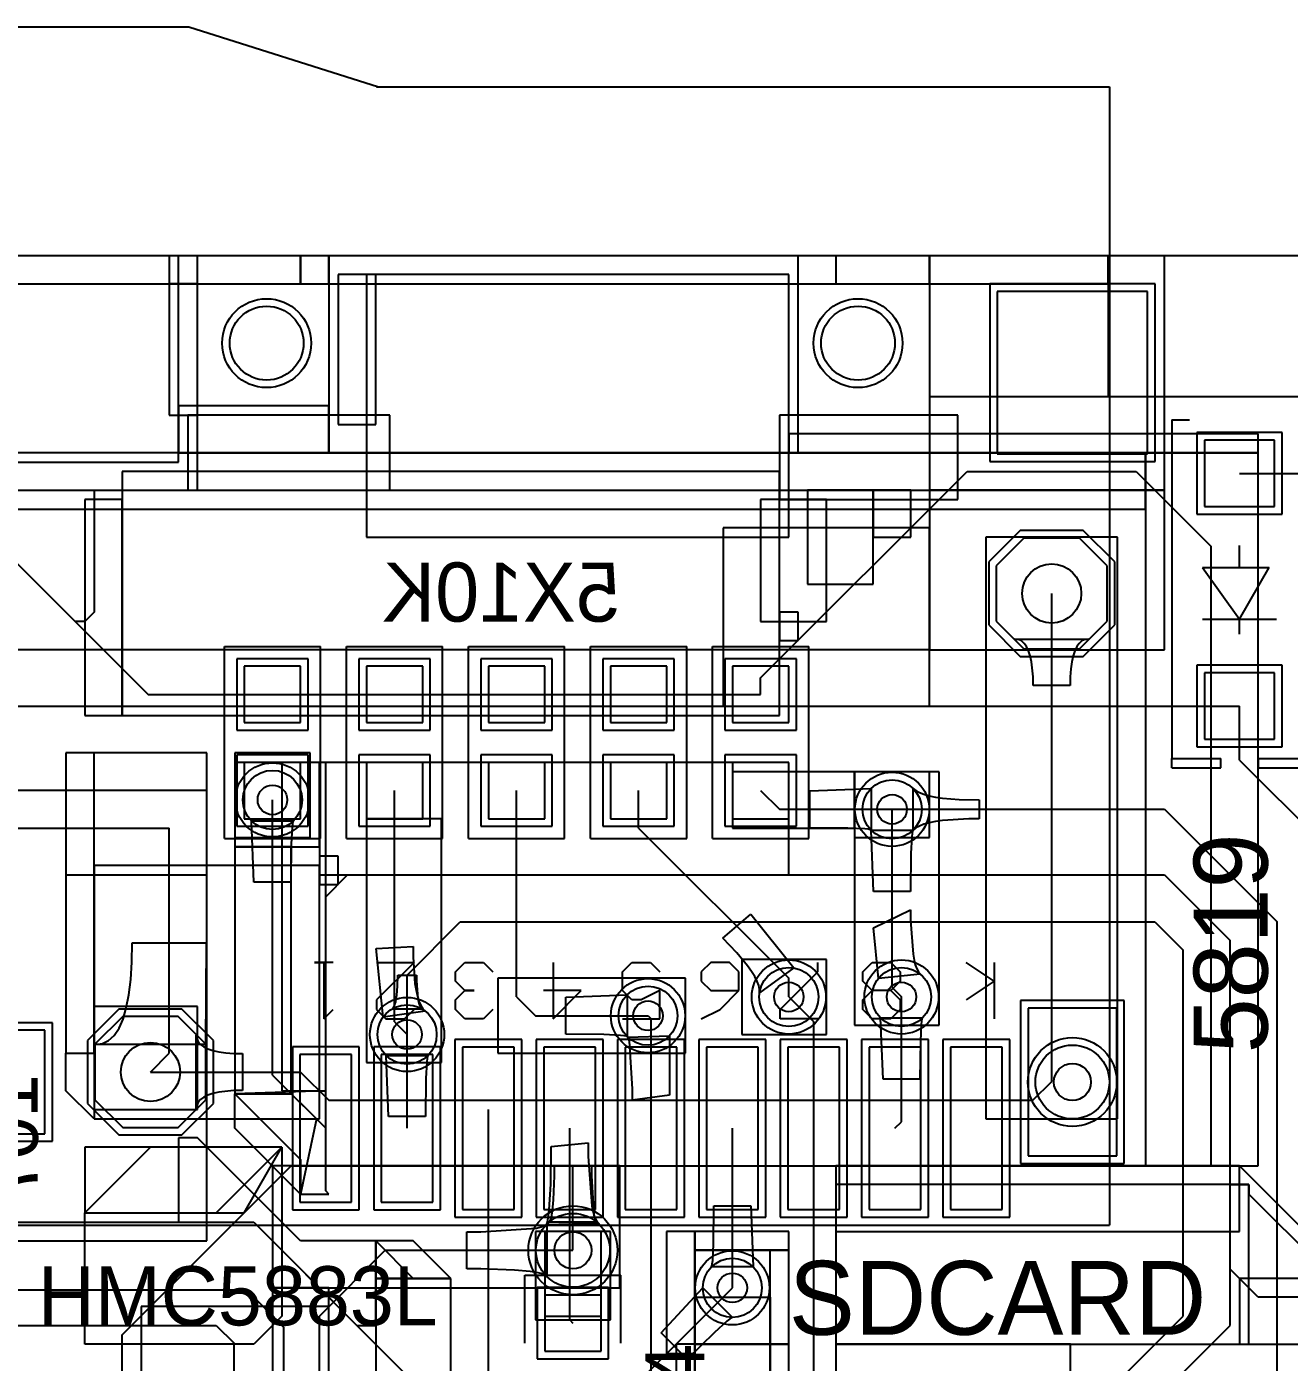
# Model space of a CAD drawing. Header units: millimetres. Extents: x 57.6 to 115.3, y 47.5 to 119.3.
# Drawn here: x 76.05 to 93.13, y 101.23 to 119.3 of the extents above; entities that cross this region are included whole.
import ezdxf

# ---------------------------------------------------------------- set-up
doc = ezdxf.new("R2010")
doc.units = ezdxf.units.MM
for name, color, linetype in [('BottomLayer', 5, 'Continuous'), ('BottomOverlay', 54, 'Continuous'), ('BottomSolder', 6, 'Continuous'), ('PadHoleLayer', 156, 'Continuous'), ('TopLayer', 1, 'Continuous'), ('TopOverlay', 2, 'Continuous'), ('TopSolder', 216, 'Continuous'), ('ViaHoleLayer', 16, 'Continuous')]:
    doc.layers.add(name, color=color, linetype=linetype)

msp = doc.modelspace()

# ---------------------------------------------------------------- linework, layer by layer
at = {"layer": 'BottomLayer'}
for p, q in [((78.105, 116.205), (74.422, 116.205)), ((77.978, 116.205), (77.978, 115.824)), ((80.137, 116.205), (77.978, 116.205)), ((78.105, 113.411), (78.105, 116.205)), ((80.137, 116.205), (80.137, 113.538)), ((86.487, 116.205), (80.137, 116.205)), ((80.137, 115.824), (80.137, 116.205)), ((86.487, 113.538), (86.487, 116.205)), ((86.995, 116.205), (86.995, 115.824)), ((88.265, 116.205), (86.995, 116.205)), ((88.265, 116.205), (88.265, 114.3)), ((93.345, 116.205), (88.265, 116.205)), ((88.265, 115.824), (88.265, 116.205)), ((72.263, 115.697), (77.694, 110.266)), ((77.978, 115.824), (80.137, 115.824)), ((77.978, 115.824), (77.978, 114.046)), ((78.359, 115.824), (77.978, 115.824)), ((78.359, 114.046), (78.359, 115.824)), ((86.995, 115.824), (88.265, 115.824)), ((88.265, 114.3), (93.345, 114.3)), ((78.105, 114.173), (78.105, 113.538)), ((80.137, 114.173), (78.105, 114.173)), ((80.137, 113.538), (80.137, 114.173)), ((77.978, 114.046), (78.359, 114.046)), ((86.36, 113.792), (86.36, 113.538)), ((92.71, 113.792), (86.36, 113.792)), ((92.71, 113.538), (92.71, 113.792)), ((91.186, 113.538), (74.93, 113.538)), ((78.105, 113.538), (80.137, 113.538)), ((80.137, 113.538), (86.487, 113.538)), ((86.36, 113.538), (92.71, 113.538)), ((91.186, 113.538), (91.186, 103.886)), ((92.71, 113.538), (91.186, 113.538)), ((91.186, 112.776), (91.186, 113.538)), ((92.71, 103.886), (92.71, 113.538)), ((74.422, 113.411), (78.105, 113.411)), ((77.343, 113.284), (77.343, 109.982)), ((86.233, 113.284), (77.343, 113.284)), ((85.979, 110.49), (88.773, 113.284)), ((86.233, 109.982), (86.233, 113.284)), ((88.773, 113.284), (91.059, 113.284)), ((91.059, 113.284), (92.075, 112.268)), ((75.311, 113.03), (76.962, 113.03)), ((76.962, 113.03), (76.962, 111.379)), ((86.614, 113.03), (86.614, 111.76)), ((87.503, 113.03), (86.614, 113.03)), ((87.503, 111.76), (87.503, 113.03)), ((87.503, 113.03), (87.503, 112.395)), ((88.011, 113.03), (87.503, 113.03)), ((88.011, 112.395), (88.011, 113.03)), ((76.708, 111.252), (75.057, 112.903)), ((76.835, 112.903), (76.835, 109.982)), ((77.343, 112.903), (76.835, 112.903)), ((77.343, 109.982), (77.343, 112.903)), ((85.979, 112.903), (85.979, 111.252)), ((86.868, 112.903), (85.979, 112.903)), ((86.868, 111.252), (86.868, 112.903)), ((74.93, 112.776), (91.186, 112.776)), ((85.471, 112.522), (85.471, 110.109)), ((88.265, 112.522), (85.471, 112.522)), ((88.265, 110.109), (88.265, 112.522)), ((87.503, 112.395), (88.011, 112.395)), ((89.027, 112.395), (89.027, 104.521)), ((90.805, 112.395), (89.027, 112.395)), ((89.541, 112.383), (89.166, 112.008)), ((90.291, 112.383), (89.541, 112.383)), ((90.666, 112.008), (90.291, 112.383)), ((90.805, 104.521), (90.805, 112.395)), ((92.075, 103.886), (92.075, 112.268)), ((89.166, 112.008), (89.166, 111.258)), ((90.666, 111.258), (90.666, 112.008)), ((86.614, 111.76), (87.503, 111.76)), ((89.916, 105.029), (89.916, 111.633)), ((76.962, 111.379), (76.835, 111.252)), ((86.233, 111.379), (86.233, 110.998)), ((86.487, 111.379), (86.233, 111.379)), ((86.487, 110.998), (86.487, 111.379)), ((76.835, 111.252), (76.708, 111.252)), ((85.979, 111.252), (86.868, 111.252)), ((89.166, 111.258), (89.541, 110.883)), ((90.291, 110.883), (90.666, 111.258)), ((86.233, 110.998), (86.487, 110.998)), ((89.465, 111.009), (89.418, 111.015)), ((89.418, 111.015), (90.414, 111.015)), ((89.507, 110.99), (89.465, 111.009)), ((89.545, 110.958), (89.507, 110.99)), ((90.325, 110.99), (90.287, 110.958)), ((90.367, 111.009), (90.325, 110.99)), ((90.414, 111.015), (90.367, 111.009)), ((89.541, 110.883), (90.291, 110.883)), ((89.577, 110.914), (89.545, 110.958)), ((89.604, 110.858), (89.577, 110.914)), ((89.626, 110.789), (89.604, 110.858)), ((90.228, 110.858), (90.206, 110.789)), ((90.255, 110.914), (90.228, 110.858)), ((90.287, 110.958), (90.255, 110.914)), ((79.756, 110.647), (78.994, 110.647)), ((78.994, 110.647), (78.994, 109.885)), ((79.756, 109.885), (79.756, 110.647)), ((81.407, 110.647), (80.645, 110.647)), ((80.645, 110.647), (80.645, 109.885)), ((81.407, 109.885), (81.407, 110.647)), ((83.058, 110.647), (82.296, 110.647)), ((82.296, 110.647), (82.296, 109.885)), ((83.058, 109.885), (83.058, 110.647)), ((84.709, 110.647), (83.947, 110.647)), ((83.947, 110.647), (83.947, 109.885)), ((84.709, 109.885), (84.709, 110.647)), ((86.36, 110.647), (85.598, 110.647)), ((85.598, 110.647), (85.598, 109.885)), ((86.36, 109.885), (86.36, 110.647)), ((89.644, 110.707), (89.626, 110.789)), ((89.664, 110.506), (89.644, 110.707)), ((90.188, 110.707), (90.176, 110.613)), ((90.206, 110.789), (90.188, 110.707)), ((85.979, 110.266), (85.979, 110.49)), ((89.666, 110.386), (89.664, 110.506)), ((90.168, 110.506), (90.166, 110.386)), ((90.176, 110.613), (90.168, 110.506)), ((77.694, 110.266), (79.375, 110.266)), ((79.375, 110.266), (81.026, 110.266)), ((81.026, 110.266), (82.677, 110.266)), ((82.677, 110.266), (84.328, 110.266)), ((84.328, 110.266), (85.979, 110.266)), ((90.166, 110.386), (89.666, 110.386)), ((85.471, 110.109), (88.265, 110.109)), ((76.835, 109.982), (77.343, 109.982)), ((77.343, 109.982), (86.233, 109.982)), ((78.994, 109.885), (79.756, 109.885)), ((80.645, 109.885), (81.407, 109.885)), ((82.296, 109.885), (83.058, 109.885)), ((83.947, 109.885), (84.709, 109.885)), ((85.598, 109.885), (86.36, 109.885)), ((76.581, 109.474), (76.581, 105.41)), ((76.962, 109.474), (76.581, 109.474)), ((76.581, 109.474), (76.581, 107.823)), ((78.486, 109.474), (76.581, 109.474)), ((76.962, 105.41), (76.962, 109.474)), ((78.486, 107.823), (78.486, 109.474)), ((78.867, 109.474), (78.867, 108.331)), ((79.883, 109.474), (78.867, 109.474)), ((79.883, 108.331), (79.883, 109.474)), ((79.756, 109.347), (78.994, 109.347)), ((78.994, 109.347), (78.994, 108.585)), ((79.756, 108.585), (79.756, 109.347)), ((81.407, 109.347), (80.645, 109.347)), ((80.645, 109.347), (80.645, 108.585)), ((81.407, 108.585), (81.407, 109.347)), ((83.058, 109.347), (82.296, 109.347)), ((82.296, 109.347), (82.296, 108.585)), ((83.058, 108.585), (83.058, 109.347)), ((84.709, 109.347), (83.947, 109.347)), ((83.947, 109.347), (83.947, 108.585)), ((84.709, 108.585), (84.709, 109.347)), ((86.36, 109.347), (85.598, 109.347)), ((85.598, 109.347), (85.598, 108.585)), ((85.598, 109.22), (85.598, 108.458)), ((87.249, 109.22), (85.598, 109.22)), ((86.36, 108.585), (86.36, 109.347)), ((87.249, 109.22), (87.249, 105.791)), ((88.392, 109.22), (87.249, 109.22)), ((87.249, 108.458), (87.249, 109.22)), ((88.392, 105.791), (88.392, 109.22)), ((81.026, 105.834), (81.026, 108.966)), ((82.677, 106.172), (82.677, 108.966)), ((84.328, 108.458), (84.328, 108.966)), ((85.979, 108.966), (86.233, 108.712)), ((86.645, 108.962), (87.474, 108.995)), ((86.645, 108.462), (86.645, 108.962)), ((87.474, 108.995), (87.474, 108.429)), ((86.233, 108.712), (87.757, 108.712)), ((87.757, 106.299), (87.757, 108.712)), ((78.994, 108.585), (79.756, 108.585)), ((80.645, 108.585), (80.645, 105.283)), ((81.661, 108.585), (80.645, 108.585)), ((80.645, 108.585), (81.407, 108.585)), ((81.661, 105.283), (81.661, 108.585)), ((82.296, 108.585), (83.058, 108.585)), ((83.947, 108.585), (84.709, 108.585)), ((84.328, 108.458), (86.36, 106.426)), ((85.598, 108.585), (86.36, 108.585)), ((85.598, 108.458), (87.249, 108.458)), ((87.16, 108.457), (86.645, 108.462)), ((78.867, 108.331), (79.883, 108.331)), ((87.386, 108.446), (87.16, 108.457)), ((87.431, 108.441), (87.386, 108.446)), ((87.46, 108.435), (87.431, 108.441)), ((87.474, 108.429), (87.46, 108.435)), ((87.507, 107.6), (87.474, 108.429)), ((87.474, 108.429), (88.04, 108.429)), ((88.023, 108.341), (88.012, 108.115)), ((88.028, 108.386), (88.023, 108.341)), ((88.034, 108.415), (88.028, 108.386)), ((88.04, 108.429), (88.034, 108.415)), ((88.012, 108.115), (88.007, 107.6)), ((76.962, 107.95), (76.962, 104.521)), ((80.01, 107.95), (76.962, 107.95)), ((80.01, 104.521), (80.01, 107.95)), ((76.581, 107.823), (78.486, 107.823)), ((88.007, 107.6), (87.507, 107.6)), ((85.466, 106.966), (85.845, 107.294)), ((85.845, 107.294), (86.426, 106.566)), ((87.507, 107.106), (88.007, 107.353)), ((88.007, 107.353), (88.008, 107.206)), ((88.008, 107.206), (88.04, 106.753)), ((87.571, 106.421), (87.507, 107.106)), ((80.776, 106.826), (81.276, 106.856)), ((81.276, 106.856), (81.278, 106.712)), ((85.655, 106.768), (85.466, 106.966)), ((80.872, 105.899), (80.776, 106.826)), ((81.278, 106.712), (81.302, 106.356)), ((85.799, 106.595), (85.655, 106.768)), ((85.725, 106.68), (85.725, 105.664)), ((86.868, 106.68), (85.725, 106.68)), ((86.868, 105.664), (86.868, 106.68)), ((88.04, 106.753), (88.054, 106.672)), ((88.054, 106.672), (88.071, 106.605)), ((85.854, 106.518), (85.799, 106.595)), ((85.899, 106.447), (85.854, 106.518)), ((86.426, 106.566), (85.964, 106.228)), ((88.137, 106.482), (87.571, 106.421)), ((88.071, 106.605), (88.09, 106.551)), ((88.09, 106.551), (88.112, 106.51)), ((88.112, 106.51), (88.137, 106.482)), ((81.302, 106.356), (81.317, 106.263)), ((82.423, 106.426), (82.423, 105.41)), ((84.963, 106.426), (82.423, 106.426)), ((84.963, 105.41), (84.963, 106.426)), ((85.932, 106.383), (85.899, 106.447)), ((85.954, 106.325), (85.932, 106.383)), ((85.964, 106.273), (85.954, 106.325)), ((86.36, 106.172), (86.36, 106.426)), ((87.757, 106.299), (87.884, 106.172)), ((81.317, 106.263), (81.335, 106.181)), ((81.335, 106.181), (81.356, 106.113)), ((81.356, 106.113), (81.38, 106.057)), ((82.677, 106.172), (82.931, 105.918)), ((83.343, 106.168), (84.172, 106.201)), ((83.343, 105.668), (83.343, 106.168)), ((84.172, 106.201), (84.172, 105.635)), ((85.964, 106.228), (85.964, 106.273)), ((76.962, 106.045), (76.962, 104.648)), ((78.359, 106.045), (76.962, 106.045)), ((78.359, 104.648), (78.359, 106.045)), ((81.439, 105.982), (80.872, 105.899)), ((81.38, 106.057), (81.408, 106.013)), ((81.408, 106.013), (81.439, 105.982)), ((77.349, 105.906), (76.974, 105.531)), ((78.099, 105.906), (77.349, 105.906)), ((78.474, 105.531), (78.099, 105.906)), ((81.026, 105.834), (81.196, 105.664)), ((82.931, 105.918), (84.455, 105.918)), ((87.249, 105.791), (88.392, 105.791)), ((78.344, 104.656), (78.344, 105.656)), ((78.344, 105.656), (78.351, 105.608)), ((78.351, 105.608), (78.369, 105.566)), ((78.369, 105.566), (78.401, 105.528)), ((83.858, 105.663), (83.343, 105.668)), ((84.084, 105.652), (83.858, 105.663)), ((84.129, 105.647), (84.084, 105.652)), ((84.158, 105.641), (84.129, 105.647)), ((84.172, 105.635), (84.158, 105.641)), ((85.725, 105.664), (86.868, 105.664)), ((76.581, 105.41), (76.962, 105.41)), ((76.581, 104.902), (76.581, 105.41)), ((76.581, 105.41), (76.962, 105.41)), ((76.962, 105.41), (76.962, 104.521)), ((76.974, 105.531), (76.974, 104.781)), ((78.401, 105.528), (78.445, 105.496)), ((78.445, 105.496), (78.501, 105.468)), ((78.474, 104.781), (78.474, 105.531)), ((78.501, 105.468), (78.57, 105.446)), ((78.57, 105.446), (78.651, 105.428)), ((78.651, 105.428), (78.745, 105.416)), ((78.745, 105.416), (78.852, 105.408)), ((78.852, 105.408), (78.971, 105.406)), ((78.971, 105.406), (78.971, 104.906)), ((82.423, 105.41), (84.963, 105.41)), ((80.645, 105.283), (81.661, 105.283)), ((77.724, 105.156), (79.756, 105.156)), ((79.756, 105.156), (80.137, 104.775)), ((89.662, 104.775), (89.916, 105.029)), ((76.962, 104.521), (76.581, 104.902)), ((78.501, 104.844), (78.445, 104.816)), ((78.57, 104.866), (78.501, 104.844)), ((78.651, 104.884), (78.57, 104.866)), ((78.852, 104.904), (78.651, 104.884)), ((78.971, 104.906), (78.852, 104.904)), ((76.974, 104.781), (77.349, 104.406)), ((78.099, 104.406), (78.474, 104.781)), ((78.351, 104.704), (78.344, 104.656)), ((78.369, 104.746), (78.351, 104.704)), ((78.401, 104.784), (78.369, 104.746)), ((78.445, 104.816), (78.401, 104.784)), ((80.137, 104.775), (89.662, 104.775)), ((76.962, 104.648), (78.359, 104.648)), ((76.962, 104.521), (80.01, 104.521)), ((89.027, 104.521), (90.805, 104.521)), ((77.349, 104.406), (78.099, 104.406)), ((77.724, 104.14), (76.835, 103.251)), ((76.835, 103.251), (77.724, 104.14)), ((77.724, 104.14), (76.835, 104.14)), ((76.835, 104.14), (76.835, 103.251)), ((79.502, 104.14), (77.724, 104.14)), ((78.613, 103.251), (79.502, 104.14)), ((78.994, 103.251), (79.502, 104.14)), ((79.502, 104.14), (79.502, 101.854)), ((77.343, 101.6), (79.629, 103.886)), ((79.375, 103.886), (79.375, 102.235)), ((84.074, 103.886), (79.375, 103.886)), ((79.629, 103.886), (83.439, 103.886)), ((83.188, 103.752), (83.189, 103.886)), ((83.189, 103.886), (83.689, 103.886)), ((83.439, 102.743), (83.439, 103.886)), ((83.439, 103.886), (92.075, 103.886)), ((83.689, 103.886), (83.69, 103.752)), ((84.074, 102.235), (84.074, 103.886)), ((86.995, 103.886), (86.995, 102.997)), ((92.456, 103.886), (86.995, 103.886)), ((91.186, 103.886), (92.71, 103.886)), ((92.075, 103.886), (92.456, 103.886)), ((92.456, 103.886), (93.98, 102.362)), ((92.456, 102.997), (92.456, 103.886)), ((83.178, 103.428), (83.188, 103.752)), ((83.69, 103.752), (83.724, 103.22)), ((86.995, 103.632), (86.995, 101.473)), ((92.583, 103.632), (86.995, 103.632)), ((92.329, 103.632), (92.583, 103.632)), ((92.329, 102.489), (92.329, 103.632)), ((92.583, 101.473), (92.583, 103.632)), ((92.583, 103.632), (92.583, 103.505)), ((83.163, 103.276), (83.178, 103.428)), ((92.583, 103.505), (93.599, 102.489)), ((76.835, 101.473), (76.835, 103.251)), ((76.835, 103.251), (78.613, 103.251)), ((76.835, 103.251), (78.994, 103.251)), ((83.143, 103.176), (83.154, 103.22)), ((83.154, 103.22), (83.163, 103.276)), ((83.724, 103.22), (83.735, 103.176)), ((82.192, 102.994), (82.945, 103.044)), ((82.945, 103.044), (83.009, 103.059)), ((83.009, 103.059), (83.056, 103.077)), ((83.056, 103.077), (83.086, 103.097)), ((83.086, 103.097), (83.086, 102.389)), ((83.117, 103.126), (83.131, 103.144)), ((83.761, 103.126), (83.117, 103.126)), ((83.131, 103.144), (83.143, 103.176)), ((83.735, 103.176), (83.747, 103.144)), ((83.747, 103.144), (83.761, 103.126)), ((82.006, 102.993), (82.192, 102.994)), ((82.006, 102.493), (82.006, 102.993)), ((84.707, 102.997), (84.707, 101.346)), ((85.09, 102.997), (84.707, 102.997)), ((85.09, 102.997), (85.09, 102.743)), ((86.36, 102.997), (85.09, 102.997)), ((85.09, 101.346), (85.09, 102.997)), ((86.36, 102.743), (86.36, 102.997)), ((86.995, 102.997), (92.456, 102.997)), ((80.01, 101.854), (80.899, 102.743)), ((80.899, 102.743), (83.439, 102.743)), ((85.09, 102.743), (85.09, 101.473)), ((86.36, 102.743), (85.09, 102.743)), ((85.09, 102.743), (86.36, 102.743)), ((86.36, 101.473), (86.36, 102.743)), ((82.192, 102.492), (82.006, 102.493)), ((82.647, 102.476), (82.192, 102.492)), ((82.863, 102.456), (82.647, 102.476)), ((82.945, 102.442), (82.863, 102.456)), ((83.009, 102.427), (82.945, 102.442)), ((83.056, 102.409), (83.009, 102.427)), ((83.086, 102.389), (83.056, 102.409)), ((92.71, 102.108), (92.329, 102.489)), ((92.456, 102.362), (92.456, 101.473)), ((94.869, 102.362), (92.456, 102.362)), ((79.375, 102.235), (79.375, 97.79)), ((80.137, 102.235), (79.375, 102.235)), ((79.375, 102.235), (84.074, 102.235)), ((80.137, 97.79), (80.137, 102.235)), ((83.439, 100.078), (85.596, 102.235)), ((84.633, 101.625), (85.196, 102.235)), ((85.196, 102.235), (85.596, 101.835)), ((77.597, 101.981), (77.597, 97.79)), ((80.137, 101.981), (77.597, 101.981)), ((80.137, 97.79), (80.137, 101.981)), ((93.599, 102.108), (92.71, 102.108)), ((79.502, 101.854), (79.121, 101.473)), ((80.01, 99.187), (80.01, 101.854)), ((85.522, 101.784), (85.354, 101.632)), ((85.557, 101.812), (85.522, 101.784)), ((85.582, 101.829), (85.557, 101.812)), ((85.596, 101.835), (85.582, 101.829)), ((77.343, 94.615), (77.343, 101.6)), ((84.986, 101.272), (84.633, 101.625)), ((85.354, 101.632), (84.986, 101.272)), ((79.121, 101.473), (76.835, 101.473)), ((84.836, 101.473), (84.836, 98.425)), ((86.36, 101.473), (84.836, 101.473)), ((85.09, 101.473), (86.36, 101.473)), ((86.36, 98.425), (86.36, 101.473)), ((86.995, 101.473), (92.583, 101.473)), ((86.995, 101.473), (86.995, 93.345)), ((90.17, 101.473), (86.995, 101.473)), ((90.17, 93.345), (90.17, 101.473)), ((92.456, 101.473), (94.869, 101.473)), ((84.707, 101.346), (85.09, 101.346))]:
    msp.add_line(p, q, dxfattribs=at)
for centre, radius in [((79.296, 115.021), 0.5), ((87.296, 115.021), 0.5), ((79.375, 108.839), 0.4), ((87.757, 108.712), 0.4), ((86.36, 106.172), 0.4), ((87.884, 106.172), 0.4), ((84.455, 105.918), 0.4), ((81.196, 105.664), 0.4), ((90.196, 105.021), 0.5), ((83.439, 102.743), 0.5), ((85.596, 102.235), 0.4)]:
    msp.add_circle(centre, radius, dxfattribs=at)
at = {"layer": 'BottomOverlay'}
for p, q in [((78.725, 108.316), (78.725, 110.916)), ((78.725, 110.916), (80.025, 110.916)), ((80.025, 108.316), (80.025, 110.916)), ((80.376, 108.316), (80.376, 110.916)), ((80.376, 110.916), (81.676, 110.916)), ((81.676, 108.316), (81.676, 110.916)), ((82.027, 108.316), (82.027, 110.916)), ((82.027, 110.916), (83.327, 110.916)), ((83.327, 108.316), (83.327, 110.916)), ((83.678, 108.316), (83.678, 110.916)), ((83.678, 110.916), (84.978, 110.916)), ((84.978, 108.316), (84.978, 110.916)), ((85.329, 108.316), (85.329, 110.916)), ((85.329, 110.916), (86.629, 110.916)), ((86.629, 108.316), (86.629, 110.916)), ((78.725, 108.316), (80.025, 108.316)), ((80.376, 108.316), (81.676, 108.316)), ((82.027, 108.316), (83.327, 108.316)), ((83.678, 108.316), (84.978, 108.316)), ((85.329, 108.316), (86.629, 108.316))]:
    msp.add_line(p, q, dxfattribs=at)
at = {"layer": 'BottomSolder'}
for p, q in [((89.49, 112.485), (89.064, 112.059)), ((90.342, 112.485), (89.49, 112.485)), ((90.768, 112.059), (90.342, 112.485)), ((89.064, 112.059), (89.064, 111.207)), ((90.768, 111.207), (90.768, 112.059)), ((89.064, 111.207), (89.49, 110.781)), ((90.342, 110.781), (90.768, 111.207)), ((79.858, 110.749), (78.892, 110.749)), ((78.892, 110.749), (78.892, 109.783)), ((79.858, 109.783), (79.858, 110.749)), ((81.509, 110.749), (80.543, 110.749)), ((80.543, 110.749), (80.543, 109.783)), ((81.509, 109.783), (81.509, 110.749)), ((83.16, 110.749), (82.194, 110.749)), ((82.194, 110.749), (82.194, 109.783)), ((83.16, 109.783), (83.16, 110.749)), ((84.811, 110.749), (83.845, 110.749)), ((83.845, 110.749), (83.845, 109.783)), ((84.811, 109.783), (84.811, 110.749)), ((86.462, 110.749), (85.496, 110.749)), ((85.496, 110.749), (85.496, 109.783)), ((86.462, 109.783), (86.462, 110.749)), ((89.49, 110.781), (90.342, 110.781)), ((78.892, 109.783), (79.858, 109.783)), ((80.543, 109.783), (81.509, 109.783)), ((82.194, 109.783), (83.16, 109.783)), ((83.845, 109.783), (84.811, 109.783)), ((85.496, 109.783), (86.462, 109.783)), ((79.858, 109.449), (78.892, 109.449)), ((78.892, 109.449), (78.892, 108.483)), ((79.858, 108.483), (79.858, 109.449)), ((81.509, 109.449), (80.543, 109.449)), ((80.543, 109.449), (80.543, 108.483)), ((81.509, 108.483), (81.509, 109.449)), ((83.16, 109.449), (82.194, 109.449)), ((82.194, 109.449), (82.194, 108.483)), ((83.16, 108.483), (83.16, 109.449)), ((84.811, 109.449), (83.845, 109.449)), ((83.845, 109.449), (83.845, 108.483)), ((84.811, 108.483), (84.811, 109.449)), ((86.462, 109.449), (85.496, 109.449)), ((85.496, 109.449), (85.496, 108.483)), ((86.462, 108.483), (86.462, 109.449)), ((78.892, 108.483), (79.858, 108.483)), ((80.543, 108.483), (81.509, 108.483)), ((82.194, 108.483), (83.16, 108.483)), ((83.845, 108.483), (84.811, 108.483)), ((85.496, 108.483), (86.462, 108.483)), ((77.298, 106.008), (76.872, 105.582)), ((78.15, 106.008), (77.298, 106.008)), ((78.576, 105.582), (78.15, 106.008)), ((76.872, 105.582), (76.872, 104.73)), ((78.576, 104.73), (78.576, 105.582)), ((76.872, 104.73), (77.298, 104.304)), ((78.15, 104.304), (78.576, 104.73)), ((77.298, 104.304), (78.15, 104.304))]:
    msp.add_line(p, q, dxfattribs=at)
for centre, radius in [((79.296, 115.021), 0.602), ((87.296, 115.021), 0.602), ((79.375, 108.839), 0.502), ((87.757, 108.712), 0.502), ((86.36, 106.172), 0.502), ((87.884, 106.172), 0.502), ((84.455, 105.918), 0.502), ((81.196, 105.664), 0.502), ((90.196, 105.021), 0.602), ((83.439, 102.743), 0.602), ((85.596, 102.235), 0.502)]:
    msp.add_circle(centre, radius, dxfattribs=at)
at = {"layer": 'PadHoleLayer'}
for centre, radius in [((79.296, 115.021), 0.5), ((87.296, 115.021), 0.5), ((89.916, 111.633), 0.4), ((77.724, 105.156), 0.4)]:
    msp.add_circle(centre, radius, dxfattribs=at)
at = {"layer": 'TopLayer'}
for p, q in [((78.359, 116.205), (73.025, 116.205)), ((79.756, 116.205), (73.66, 116.205)), ((78.359, 113.03), (78.359, 116.205)), ((79.756, 116.205), (79.756, 115.824)), ((90.678, 116.205), (79.756, 116.205)), ((79.756, 115.824), (79.756, 116.205)), ((88.265, 116.205), (88.265, 113.03)), ((91.44, 116.205), (88.265, 116.205)), ((90.678, 116.205), (90.678, 114.3)), ((108.585, 116.205), (90.678, 116.205)), ((90.678, 115.824), (90.678, 116.205)), ((91.44, 113.03), (91.44, 116.205)), ((80.264, 115.951), (80.264, 113.919)), ((80.772, 115.951), (80.264, 115.951)), ((80.645, 115.951), (80.645, 112.395)), ((86.36, 115.951), (80.645, 115.951)), ((80.772, 113.919), (80.772, 115.951)), ((86.36, 112.395), (86.36, 115.951)), ((73.66, 115.824), (79.756, 115.824)), ((79.756, 115.824), (90.678, 115.824)), ((91.212, 115.721), (89.18, 115.721)), ((89.18, 115.721), (89.18, 113.521)), ((91.212, 113.521), (91.212, 115.721)), ((90.678, 114.3), (108.585, 114.3)), ((78.232, 114.046), (78.232, 113.03)), ((80.962, 114.046), (78.232, 114.046)), ((80.264, 113.919), (80.772, 113.919)), ((80.962, 113.03), (80.962, 114.046)), ((86.233, 114.046), (86.233, 112.903)), ((88.646, 114.046), (86.233, 114.046)), ((88.646, 112.903), (88.646, 114.046)), ((91.981, 113.709), (91.981, 112.809)), ((92.931, 113.709), (91.981, 113.709)), ((92.931, 112.809), (92.931, 113.709)), ((89.18, 113.521), (91.212, 113.521)), ((92.456, 113.259), (94.894, 113.259)), ((73.025, 113.03), (78.359, 113.03)), ((73.025, 113.03), (88.265, 113.03)), ((78.232, 113.03), (80.962, 113.03)), ((88.265, 113.03), (91.44, 113.03)), ((88.265, 113.03), (88.265, 110.871)), ((91.44, 113.03), (88.265, 113.03)), ((88.265, 113.03), (88.265, 110.871)), ((91.44, 110.871), (91.44, 113.03)), ((86.233, 112.903), (88.646, 112.903)), ((91.981, 112.809), (92.931, 112.809)), ((80.645, 112.395), (86.36, 112.395)), ((89.541, 112.383), (89.166, 112.008)), ((90.291, 112.383), (89.541, 112.383)), ((90.666, 112.008), (90.291, 112.383)), ((89.166, 112.008), (89.166, 111.258)), ((90.666, 111.258), (90.666, 112.008)), ((89.166, 111.258), (89.541, 110.883)), ((90.291, 110.883), (90.666, 111.258)), ((88.265, 110.871), (73.025, 110.871)), ((88.265, 110.871), (91.44, 110.871)), ((89.541, 110.883), (90.291, 110.883)), ((91.981, 110.559), (91.981, 109.659)), ((92.931, 110.559), (91.981, 110.559)), ((92.931, 109.659), (92.931, 110.559)), ((72.517, 110.109), (92.456, 110.109)), ((92.456, 109.377), (92.456, 110.109)), ((91.981, 109.659), (92.931, 109.659)), ((92.456, 109.377), (93.853, 107.98)), ((78.867, 109.347), (78.867, 108.204)), ((80.01, 109.347), (78.867, 109.347)), ((79.502, 109.347), (79.502, 104.902)), ((80.096, 109.347), (79.502, 109.347)), ((80.01, 108.204), (80.01, 109.347)), ((80.01, 109.347), (80.01, 107.823)), ((86.36, 109.347), (80.01, 109.347)), ((80.096, 104.902), (80.096, 109.347)), ((86.36, 107.823), (86.36, 109.347)), ((87.249, 109.22), (87.249, 108.331)), ((88.265, 109.22), (87.249, 109.22)), ((88.265, 108.331), (88.265, 109.22)), ((78.486, 108.966), (73.025, 108.966)), ((78.486, 102.87), (78.486, 108.966)), ((79.375, 105.115), (79.375, 108.839)), ((88.04, 108.429), (88.04, 108.995)), ((88.04, 108.995), (88.077, 108.965)), ((88.077, 108.965), (88.126, 108.939)), ((88.126, 108.939), (88.186, 108.915)), ((88.186, 108.915), (88.258, 108.895)), ((88.258, 108.895), (88.342, 108.878)), ((88.342, 108.878), (88.437, 108.864)), ((88.437, 108.864), (88.664, 108.845)), ((88.664, 108.845), (88.936, 108.839)), ((88.936, 108.839), (88.936, 108.585)), ((87.757, 108.712), (91.44, 108.712)), ((91.44, 108.712), (92.964, 107.188)), ((73.914, 108.458), (77.978, 108.458)), ((77.978, 105.41), (77.978, 108.458)), ((79.125, 107.727), (79.092, 108.556)), ((79.092, 108.556), (79.658, 108.556)), ((79.641, 108.468), (79.63, 108.242)), ((79.646, 108.513), (79.641, 108.468)), ((79.652, 108.542), (79.646, 108.513)), ((79.658, 108.556), (79.652, 108.542)), ((88.077, 108.459), (88.04, 108.429)), ((88.126, 108.485), (88.077, 108.459)), ((88.186, 108.509), (88.126, 108.485)), ((88.258, 108.529), (88.186, 108.509)), ((88.342, 108.546), (88.258, 108.529)), ((88.437, 108.56), (88.342, 108.546)), ((88.794, 108.583), (88.437, 108.56)), ((88.936, 108.585), (88.794, 108.583)), ((87.249, 108.331), (88.265, 108.331)), ((78.867, 108.204), (80.01, 108.204)), ((78.867, 108.204), (78.867, 104.861)), ((79.629, 108.204), (78.867, 108.204)), ((79.63, 108.242), (79.625, 107.727)), ((79.629, 104.861), (79.629, 108.204)), ((80.01, 108.077), (80.01, 107.696)), ((80.264, 108.077), (80.01, 108.077)), ((80.264, 107.696), (80.264, 108.077)), ((80.01, 107.823), (86.36, 107.823)), ((80.096, 107.528), (80.391, 107.823)), ((80.391, 107.823), (91.44, 107.823)), ((91.44, 107.823), (92.329, 106.934)), ((79.625, 107.727), (79.125, 107.727)), ((80.01, 107.696), (80.264, 107.696)), ((80.096, 104.394), (80.096, 107.528)), ((81.196, 106.469), (81.915, 107.188)), ((81.915, 107.188), (91.313, 107.188)), ((91.313, 107.188), (91.694, 106.807)), ((92.964, 99.568), (92.964, 107.188)), ((77.473, 106.642), (77.478, 106.903)), ((77.478, 106.903), (78.478, 106.903)), ((78.478, 106.903), (78.471, 105.53)), ((92.329, 101.727), (92.329, 106.934)), ((91.694, 101.854), (91.694, 106.807)), ((77.458, 106.408), (77.473, 106.642)), ((77.433, 106.202), (77.458, 106.408)), ((81.057, 106.196), (81.066, 106.318)), ((81.066, 106.318), (81.069, 106.469)), ((81.069, 106.469), (81.323, 106.469)), ((81.196, 105.664), (81.196, 106.469)), ((81.323, 106.469), (81.324, 106.39)), ((81.324, 106.39), (81.342, 106.146)), ((77.398, 106.023), (77.433, 106.202)), ((81.042, 106.104), (81.05, 106.146)), ((81.05, 106.146), (81.057, 106.196)), ((81.342, 106.146), (81.35, 106.104)), ((86.36, 106.172), (86.696, 105.836)), ((87.884, 104.482), (87.884, 106.172)), ((77.354, 105.872), (77.398, 106.023)), ((80.993, 106.009), (81.008, 106.022)), ((81.398, 106.009), (80.993, 106.009)), ((81.008, 106.022), (81.021, 106.042)), ((81.021, 106.042), (81.032, 106.069)), ((81.032, 106.069), (81.042, 106.104)), ((81.35, 106.104), (81.36, 106.069)), ((81.36, 106.069), (81.371, 106.042)), ((81.371, 106.042), (81.384, 106.022)), ((81.384, 106.022), (81.398, 106.009)), ((90.796, 106.021), (89.596, 106.021)), ((89.596, 106.021), (89.596, 104.021)), ((90.796, 104.021), (90.796, 106.021)), ((77.349, 105.906), (76.974, 105.531)), ((77.234, 105.652), (77.299, 105.748)), ((77.299, 105.748), (77.354, 105.872)), ((78.099, 105.906), (77.349, 105.906)), ((78.474, 105.531), (78.099, 105.906)), ((84.455, 105.918), (84.496, 105.877)), ((84.496, 104.394), (84.496, 105.877)), ((86.696, 104.394), (86.696, 105.836)), ((87.634, 105.06), (87.601, 105.889)), ((87.601, 105.889), (88.167, 105.889)), ((88.15, 105.801), (88.139, 105.575)), ((88.155, 105.846), (88.15, 105.801)), ((88.161, 105.875), (88.155, 105.846)), ((88.167, 105.889), (88.161, 105.875)), ((76.296, 105.721), (74.696, 105.721)), ((76.296, 104.321), (76.296, 105.721)), ((77.075, 105.542), (77.159, 105.583)), ((77.159, 105.583), (77.234, 105.652)), ((81.196, 104.394), (81.196, 105.664)), ((84.182, 105.626), (84.748, 105.645)), ((84.194, 105.607), (84.182, 105.626)), ((84.205, 105.573), (84.194, 105.607)), ((84.245, 104.927), (84.205, 105.573)), ((84.748, 105.645), (84.746, 104.844)), ((88.139, 105.575), (88.134, 105.06)), ((76.974, 105.531), (76.974, 104.781)), ((76.98, 105.528), (77.075, 105.542)), ((78.471, 105.53), (76.98, 105.528)), ((77.724, 105.156), (77.978, 105.41)), ((78.474, 104.781), (78.474, 105.531)), ((80.446, 105.394), (79.746, 105.394)), ((79.746, 105.394), (79.746, 103.394)), ((80.446, 103.394), (80.446, 105.394)), ((81.546, 105.394), (80.846, 105.394)), ((80.846, 105.394), (80.846, 103.394)), ((81.546, 103.394), (81.546, 105.394)), ((82.646, 105.494), (81.946, 105.494)), ((81.946, 105.494), (81.946, 103.294)), ((82.646, 103.294), (82.646, 105.494)), ((83.746, 105.494), (83.046, 105.494)), ((83.046, 105.494), (83.046, 103.294)), ((83.746, 103.294), (83.746, 105.494)), ((84.846, 105.494), (84.146, 105.494)), ((84.146, 105.494), (84.146, 103.294)), ((84.846, 103.294), (84.846, 105.494)), ((85.946, 105.494), (85.246, 105.494)), ((85.246, 105.494), (85.246, 103.294)), ((85.946, 103.294), (85.946, 105.494)), ((87.046, 105.494), (86.346, 105.494)), ((86.346, 105.494), (86.346, 103.294)), ((87.046, 103.294), (87.046, 105.494)), ((88.146, 105.494), (87.446, 105.494)), ((87.446, 105.494), (87.446, 103.294)), ((88.146, 103.294), (88.146, 105.494)), ((89.246, 105.494), (88.546, 105.494)), ((88.546, 105.494), (88.546, 103.294)), ((89.246, 103.294), (89.246, 105.494)), ((80.946, 104.552), (80.913, 105.381)), ((80.913, 105.381), (81.479, 105.381)), ((81.462, 105.293), (81.451, 105.067)), ((81.467, 105.338), (81.462, 105.293)), ((81.473, 105.367), (81.467, 105.338)), ((81.479, 105.381), (81.473, 105.367)), ((79.375, 105.115), (80.096, 104.394)), ((81.451, 105.067), (81.446, 104.552)), ((88.134, 105.06), (87.634, 105.06)), ((80.096, 104.902), (78.867, 104.861)), ((78.867, 104.861), (79.629, 104.861)), ((78.867, 104.861), (79.756, 103.972)), ((78.867, 104.394), (78.867, 104.861)), ((78.867, 104.861), (79.629, 104.861)), ((79.502, 104.902), (80.096, 104.902)), ((79.629, 104.861), (79.969, 104.521)), ((80.096, 103.546), (80.096, 104.902)), ((84.246, 104.777), (84.245, 104.927)), ((84.746, 104.844), (84.246, 104.777)), ((76.974, 104.781), (77.349, 104.406)), ((78.099, 104.406), (78.474, 104.781)), ((79.969, 104.521), (79.756, 103.505)), ((81.446, 104.552), (80.946, 104.552)), ((82.296, 104.394), (82.296, 104.648)), ((87.796, 104.394), (87.884, 104.482)), ((74.696, 104.321), (76.296, 104.321)), ((77.349, 104.406), (78.099, 104.406)), ((79.756, 103.505), (78.867, 104.394)), ((82.296, 99.187), (82.296, 104.394)), ((83.396, 101.8), (83.396, 104.394)), ((84.496, 95.672), (84.496, 104.394)), ((85.596, 102.235), (85.596, 104.394)), ((86.696, 98.253), (86.696, 104.394)), ((78.359, 104.267), (78.105, 104.267)), ((78.105, 104.267), (78.105, 103.124)), ((79.756, 102.87), (78.359, 104.267)), ((83.14, 103.638), (83.146, 104.148)), ((83.146, 104.148), (83.646, 104.198)), ((83.646, 104.198), (83.647, 104.014)), ((79.756, 103.972), (79.756, 103.505)), ((83.647, 104.014), (83.695, 103.343)), ((89.596, 104.021), (90.796, 104.021)), ((83.12, 103.292), (83.14, 103.638)), ((79.756, 103.505), (80.137, 103.505)), ((80.137, 103.505), (80.096, 103.546)), ((79.746, 103.394), (80.446, 103.394)), ((80.846, 103.394), (81.546, 103.394)), ((81.946, 103.294), (82.646, 103.294)), ((83.046, 103.294), (83.746, 103.294)), ((83.111, 103.213), (83.12, 103.292)), ((83.695, 103.343), (83.713, 103.259)), ((83.713, 103.259), (83.733, 103.191)), ((84.146, 103.294), (84.846, 103.294)), ((85.246, 103.294), (85.946, 103.294)), ((85.341, 102.832), (85.346, 103.347)), ((85.346, 103.347), (85.846, 103.347)), ((85.846, 103.347), (85.879, 102.518)), ((86.346, 103.294), (87.046, 103.294)), ((87.446, 103.294), (88.146, 103.294)), ((88.546, 103.294), (89.246, 103.294)), ((73.787, 103.124), (79.121, 103.124)), ((78.105, 103.124), (79.121, 103.124)), ((79.121, 103.124), (81.28, 100.965)), ((79.121, 103.124), (80.518, 101.727)), ((83.075, 103.086), (83.089, 103.11)), ((83.783, 103.106), (83.075, 103.086)), ((83.089, 103.11), (83.101, 103.152)), ((83.101, 103.152), (83.111, 103.213)), ((83.733, 103.191), (83.757, 103.14)), ((83.757, 103.14), (83.783, 103.106)), ((73.025, 102.87), (78.486, 102.87)), ((80.772, 102.87), (79.756, 102.87)), ((80.772, 101.727), (80.772, 102.87)), ((80.772, 102.362), (80.772, 102.87)), ((80.772, 102.87), (81.28, 102.362)), ((81.28, 102.87), (80.772, 102.87)), ((80.772, 102.87), (80.772, 102.362)), ((81.788, 102.362), (81.28, 102.87)), ((82.931, 102.997), (82.931, 101.8)), ((83.947, 102.997), (82.931, 102.997)), ((83.058, 102.997), (83.058, 101.854)), ((83.82, 102.997), (83.058, 102.997)), ((83.82, 101.854), (83.82, 102.997)), ((83.947, 101.8), (83.947, 102.997)), ((85.09, 102.743), (85.09, 99.695)), ((86.106, 102.743), (85.09, 102.743)), ((85.33, 102.606), (85.341, 102.832)), ((86.106, 99.695), (86.106, 102.743)), ((85.313, 102.518), (85.319, 102.532)), ((85.879, 102.518), (85.313, 102.518)), ((85.319, 102.532), (85.325, 102.561)), ((85.325, 102.561), (85.33, 102.606)), ((80.772, 102.362), (80.772, 99.822)), ((81.788, 102.362), (80.772, 102.362)), ((81.28, 102.362), (80.772, 102.362)), ((80.772, 102.362), (81.788, 102.362)), ((81.788, 99.822), (81.788, 102.362)), ((74.648, 102.207), (79.022, 102.207)), ((79.022, 102.207), (79.53, 101.699)), ((83.82, 102.138), (83.058, 102.138)), ((83.058, 102.138), (83.058, 101.376)), ((83.82, 101.376), (83.82, 102.138)), ((85.09, 97.917), (85.09, 102.108)), ((85.09, 102.108), (86.106, 102.108)), ((86.106, 102.108), (86.106, 98.425)), ((82.931, 101.8), (83.947, 101.8)), ((83.058, 101.854), (83.82, 101.854)), ((83.396, 101.8), (83.439, 101.757)), ((83.747, 93.907), (91.694, 101.854)), ((74.803, 101.727), (78.613, 101.727)), ((78.613, 101.727), (78.855, 101.485)), ((79.53, 100.064), (79.53, 101.699)), ((80.518, 101.727), (80.772, 101.727)), ((84.201, 93.599), (92.329, 101.727)), ((78.855, 100.739), (78.855, 101.485)), ((83.058, 101.376), (83.82, 101.376))]:
    msp.add_line(p, q, dxfattribs=at)
for centre, radius in [((79.296, 115.021), 0.5), ((87.296, 115.021), 0.5), ((79.375, 108.839), 0.4), ((87.757, 108.712), 0.4), ((86.36, 106.172), 0.4), ((87.884, 106.172), 0.4), ((84.455, 105.918), 0.4), ((81.196, 105.664), 0.4), ((90.196, 105.021), 0.5), ((83.439, 102.743), 0.5), ((85.596, 102.235), 0.4)]:
    msp.add_circle(centre, radius, dxfattribs=at)
at = {"layer": 'TopOverlay'}
for p, q in [((74.092, 119.304), (78.242, 119.304)), ((78.242, 119.304), (80.807, 118.491)), ((80.782, 118.491), (90.698, 118.491)), ((90.698, 118.491), (90.698, 103.083)), ((91.54, 113.984), (91.54, 109.398)), ((91.54, 113.984), (91.781, 113.984)), ((92.456, 111.984), (92.456, 112.284)), ((91.956, 111.984), (92.856, 111.984)), ((91.956, 111.984), (92.456, 111.284)), ((92.456, 111.284), (92.856, 111.984)), ((91.956, 111.284), (92.956, 111.284)), ((92.456, 111.084), (92.456, 111.284)), ((91.54, 109.398), (92.202, 109.398)), ((91.54, 109.271), (91.54, 109.398)), ((92.202, 109.271), (92.202, 109.398)), ((92.71, 109.398), (92.71, 109.271)), ((92.71, 109.398), (93.372, 109.398)), ((91.54, 109.271), (92.202, 109.271)), ((92.71, 109.271), (93.372, 109.271)), ((80.198, 106.639), (79.944, 106.639)), ((79.944, 106.639), (80.071, 106.639)), ((80.071, 106.639), (80.071, 105.877)), ((80.782, 106.639), (81.29, 106.639)), ((81.29, 106.639), (80.782, 106.131)), ((81.849, 106.512), (81.976, 106.639)), ((81.849, 106.385), (81.849, 106.512)), ((81.976, 106.639), (82.23, 106.639)), ((82.23, 106.639), (82.357, 106.512)), ((83.17, 106.639), (83.17, 105.877)), ((84.109, 106.512), (84.236, 106.639)), ((84.109, 106.258), (84.109, 106.512)), ((84.236, 106.639), (84.49, 106.639)), ((84.49, 106.639), (84.617, 106.512)), ((85.303, 106.639), (85.176, 106.512)), ((85.176, 106.512), (85.176, 106.385)), ((85.557, 106.639), (85.303, 106.639)), ((85.684, 106.512), (85.557, 106.639)), ((85.684, 106.258), (85.684, 106.512)), ((86.243, 106.004), (86.751, 106.512)), ((86.751, 106.512), (86.751, 106.639)), ((87.361, 106.512), (87.488, 106.639)), ((87.361, 106.385), (87.361, 106.512)), ((87.488, 106.639), (87.741, 106.639)), ((87.741, 106.639), (87.868, 106.512)), ((87.868, 106.512), (87.868, 106.385)), ((89.138, 106.385), (88.757, 106.639)), ((89.138, 106.639), (89.138, 105.877)), ((81.976, 106.258), (81.849, 106.385)), ((85.176, 106.385), (85.303, 106.258)), ((87.488, 106.258), (87.361, 106.385)), ((87.868, 106.385), (87.741, 106.258)), ((89.138, 106.385), (88.757, 106.131)), ((80.782, 106.131), (80.782, 106.004)), ((81.849, 106.131), (81.976, 106.258)), ((81.849, 106.004), (81.849, 106.131)), ((81.976, 106.258), (82.103, 106.258)), ((82.103, 106.258), (81.976, 106.258)), ((83.55, 106.258), (83.043, 106.258)), ((83.17, 105.877), (83.55, 106.258)), ((84.236, 106.131), (84.109, 106.258)), ((84.363, 106.131), (84.236, 106.131)), ((84.617, 106.258), (84.363, 106.131)), ((84.617, 105.877), (84.617, 106.258)), ((85.303, 106.258), (85.684, 106.258)), ((85.43, 106.004), (85.684, 106.258)), ((87.361, 106.131), (87.488, 106.258)), ((87.361, 106.004), (87.361, 106.131)), ((87.741, 106.258), (87.488, 106.258)), ((87.741, 106.258), (87.868, 106.131)), ((87.868, 106.131), (87.868, 106.004)), ((80.071, 105.877), (80.198, 106.004)), ((80.782, 106.004), (80.909, 105.877)), ((81.163, 105.877), (81.29, 106.004)), ((81.976, 105.877), (81.849, 106.004)), ((82.357, 106.004), (82.23, 105.877)), ((85.176, 105.877), (85.43, 106.004)), ((86.243, 105.877), (86.243, 106.004)), ((87.488, 105.877), (87.361, 106.004)), ((87.868, 106.004), (87.741, 105.877)), ((80.909, 105.877), (81.163, 105.877)), ((82.23, 105.877), (81.976, 105.877)), ((84.109, 105.877), (84.617, 105.877)), ((86.751, 105.877), (86.243, 105.877)), ((87.741, 105.877), (87.488, 105.877)), ((74.092, 103.083), (90.698, 103.083)), ((82.789, 102.407), (84.089, 102.407)), ((82.789, 101.488), (82.789, 102.407)), ((84.089, 101.488), (84.089, 102.407))]:
    msp.add_line(p, q, dxfattribs=at)
at = {"layer": 'TopSolder'}
for p, q in [((91.314, 115.823), (89.078, 115.823)), ((89.078, 115.823), (89.078, 113.419)), ((91.314, 113.419), (91.314, 115.823)), ((91.879, 113.811), (91.879, 112.707)), ((93.033, 113.811), (91.879, 113.811)), ((93.033, 112.707), (93.033, 113.811)), ((89.078, 113.419), (91.314, 113.419)), ((91.879, 112.707), (93.033, 112.707)), ((89.49, 112.485), (89.064, 112.059)), ((90.342, 112.485), (89.49, 112.485)), ((90.768, 112.059), (90.342, 112.485)), ((89.064, 112.059), (89.064, 111.207)), ((90.768, 111.207), (90.768, 112.059)), ((89.064, 111.207), (89.49, 110.781)), ((90.342, 110.781), (90.768, 111.207)), ((89.49, 110.781), (90.342, 110.781)), ((91.879, 110.661), (91.879, 109.557)), ((93.033, 110.661), (91.879, 110.661)), ((93.033, 109.557), (93.033, 110.661)), ((91.879, 109.557), (93.033, 109.557)), ((90.898, 106.123), (89.494, 106.123)), ((89.494, 106.123), (89.494, 103.919)), ((90.898, 103.919), (90.898, 106.123)), ((77.298, 106.008), (76.872, 105.582)), ((78.15, 106.008), (77.298, 106.008)), ((78.576, 105.582), (78.15, 106.008)), ((76.398, 105.823), (74.594, 105.823)), ((76.398, 104.219), (76.398, 105.823)), ((76.872, 105.582), (76.872, 104.73)), ((78.576, 104.73), (78.576, 105.582)), ((82.748, 105.596), (81.844, 105.596)), ((81.844, 105.596), (81.844, 103.192)), ((82.748, 103.192), (82.748, 105.596)), ((83.848, 105.596), (82.944, 105.596)), ((82.944, 105.596), (82.944, 103.192)), ((83.848, 103.192), (83.848, 105.596)), ((84.948, 105.596), (84.044, 105.596)), ((84.044, 105.596), (84.044, 103.192)), ((84.948, 103.192), (84.948, 105.596)), ((86.048, 105.596), (85.144, 105.596)), ((85.144, 105.596), (85.144, 103.192)), ((86.048, 103.192), (86.048, 105.596)), ((87.148, 105.596), (86.244, 105.596)), ((86.244, 105.596), (86.244, 103.192)), ((87.148, 103.192), (87.148, 105.596)), ((88.248, 105.596), (87.344, 105.596)), ((87.344, 105.596), (87.344, 103.192)), ((88.248, 103.192), (88.248, 105.596)), ((89.348, 105.596), (88.444, 105.596)), ((88.444, 105.596), (88.444, 103.192)), ((89.348, 103.192), (89.348, 105.596)), ((80.548, 105.496), (79.644, 105.496)), ((79.644, 105.496), (79.644, 103.292)), ((80.548, 103.292), (80.548, 105.496)), ((81.648, 105.496), (80.744, 105.496)), ((80.744, 105.496), (80.744, 103.292)), ((81.648, 103.292), (81.648, 105.496)), ((76.872, 104.73), (77.298, 104.304)), ((78.15, 104.304), (78.576, 104.73)), ((77.298, 104.304), (78.15, 104.304)), ((74.594, 104.219), (76.398, 104.219)), ((89.494, 103.919), (90.898, 103.919)), ((79.644, 103.292), (80.548, 103.292)), ((80.744, 103.292), (81.648, 103.292)), ((81.844, 103.192), (82.748, 103.192)), ((82.944, 103.192), (83.848, 103.192)), ((84.044, 103.192), (84.948, 103.192)), ((85.144, 103.192), (86.048, 103.192)), ((86.244, 103.192), (87.148, 103.192)), ((87.344, 103.192), (88.248, 103.192)), ((88.444, 103.192), (89.348, 103.192)), ((83.922, 102.24), (82.956, 102.24)), ((82.956, 102.24), (82.956, 101.274)), ((83.922, 101.274), (83.922, 102.24)), ((82.956, 101.274), (83.922, 101.274))]:
    msp.add_line(p, q, dxfattribs=at)
for centre, radius in [((79.296, 115.021), 0.602), ((87.296, 115.021), 0.602), ((79.375, 108.839), 0.502), ((87.757, 108.712), 0.502), ((86.36, 106.172), 0.502), ((87.884, 106.172), 0.502), ((84.455, 105.918), 0.502), ((81.196, 105.664), 0.502), ((90.196, 105.021), 0.602), ((83.439, 102.743), 0.602), ((85.596, 102.235), 0.502)]:
    msp.add_circle(centre, radius, dxfattribs=at)
at = {"layer": 'ViaHoleLayer'}
for centre, radius in [((79.375, 108.839), 0.2), ((87.757, 108.712), 0.2), ((86.36, 106.172), 0.2), ((87.884, 106.172), 0.2), ((84.455, 105.918), 0.2), ((81.196, 105.664), 0.2), ((90.196, 105.021), 0.25), ((83.439, 102.743), 0.25), ((85.596, 102.235), 0.2)]:
    msp.add_circle(centre, radius, dxfattribs=at)

# ---------------------------------------------------------------- texts
at = {"layer": 'BottomOverlay', "text_generation_flag": 2}
msp.add_text('5X10K', height=0.8, dxfattribs=at).set_placement((84.074, 111.252))
msp.add_text('107', height=0.8, rotation=90, dxfattribs=at).set_placement((76.2, 105.156))
at = {"layer": 'TopOverlay'}
for s, height, p in [('5819', 1, (92.837, 105.41)), ('104', 0.8, (85.217, 99.695))]:
    msp.add_text(s, height=height, rotation=90, dxfattribs=at).set_placement(p)
for s, height, p in [('HMC5883L', 0.8, (76.2, 101.727)), ('SDCARD', 1, (86.36, 101.6))]:
    msp.add_text(s, height=height, dxfattribs=at).set_placement(p)

doc.saveas('drawing.dxf')
